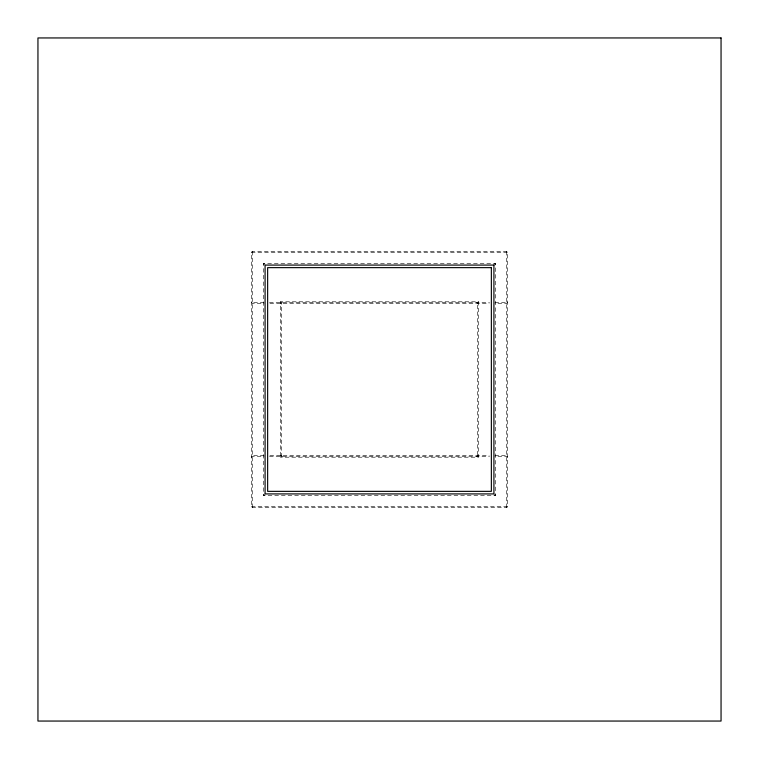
<?xml version="1.0" encoding="UTF-8"?>
<svg xmlns="http://www.w3.org/2000/svg" width="759" height="759" viewBox="0 0 759 759"><rect width="100%" height="100%" fill="white"/><g stroke="black" fill="none" stroke-linecap="round" stroke-linejoin="round"><path stroke-width="0.57" stroke-dasharray="3.79 2.85" d="M281.304 455.495L280.451 457.203L478.549 457.203L478.549 301.797L280.451 301.797L280.451 457.203L282.158 456.349L281.304 455.495L281.304 303.505L280.451 301.797L282.158 302.651L281.304 303.505M264.227 493.919L263.373 495.627L495.627 495.627L495.627 263.373L263.373 263.373L263.373 495.627L265.081 494.773M494.773 265.081L495.627 263.373L493.919 264.227M477.696 303.505L478.549 301.797L476.842 302.651L477.696 303.505L477.696 455.495L478.549 457.203L476.842 456.349L477.696 455.495M251.419 252.273L252.273 251.419L506.727 251.419L507.581 252.273L507.581 506.727L506.727 507.581L252.273 507.581L251.419 506.727L251.419 252.273L507.581 252.273M280.451 303.505L282.158 302.651M476.842 456.349L478.549 455.495M264.104 302.651L252.273 302.651L251.419 301.797L252.273 303.505L264.104 303.505M269.511 302.651L489.489 302.651M494.896 302.651L506.727 302.651L507.581 301.797L506.727 303.505L494.896 303.505M269.881 303.505L489.119 303.505M264.104 455.495L252.273 455.495L251.419 457.203L252.273 456.349L264.104 456.349M269.881 455.495L489.119 455.495M494.896 455.495L506.727 455.495L507.581 457.203L506.727 456.349L494.896 456.349M269.511 456.349L489.489 456.349M251.419 506.727L507.581 506.727M476.842 302.651L478.549 303.505M265.081 264.227L263.373 263.373L264.227 265.081M493.919 494.773L495.627 495.627L494.773 493.919M280.451 455.495L282.158 456.349M506.727 251.419L506.727 507.581M252.273 251.419L252.273 507.581"/><path stroke-width="1.14" d="M721.05 37.95L37.95 37.95L37.95 721.05L721.05 721.05L721.05 37.95M493.919 265.081L265.081 265.081L265.081 493.919L493.919 493.919L493.919 265.081M491.358 267.642L267.642 267.642L267.642 491.358L491.358 491.358L491.358 267.642"/></g></svg>
